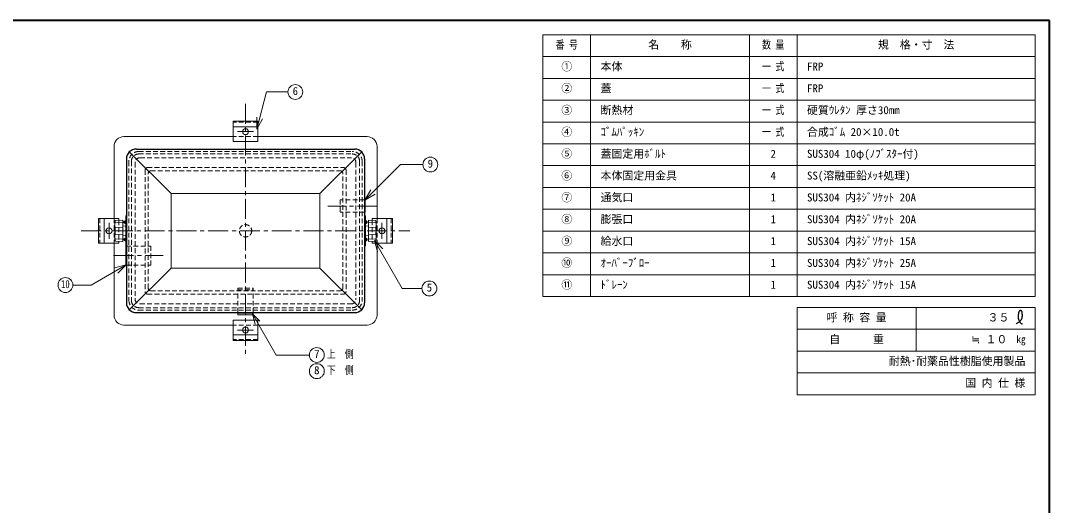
# Model space of a CAD drawing. Units: millimetres, scale not verified. Extents: x -1698 to 1542, y -1086 to 1162.
# Drawn here: x -532 to 1542, y 184 to 1162 of the extents above; entities that cross this region are included whole.
import ezdxf
from ezdxf.enums import TextEntityAlignment as Align

# ---------------------------------------------------------------- set-up
doc = ezdxf.new("R2010")
doc.units = ezdxf.units.MM
doc.header["$LTSCALE"] = 8
doc.linetypes.add('CHAIN1', pattern=[8, 5, -1, 1, -1])
doc.linetypes.add('DASHED1', pattern=[1.8, 1.2, -0.6])
doc.layers.add('0-0', color=7, linetype='Continuous', lineweight=18)
doc.styles.add('ＭＳ ゴシック', font='')
doc.styles.get('ＭＳ ゴシック').set_extended_font_data('MS Gothic')

msp = doc.modelspace()

# ---------------------------------------------------------------- linework, layer by layer
at = {"layer": '0-0', "color": 1, "lineweight": 40}
for p, q in [((1541.759, 1161.531), (-1698.241, 1161.531)), ((1541.759, -1086.469), (1541.759, 1161.531))]:
    msp.add_line(p, q, dxfattribs=at)
at = {"layer": '0-0', "color": 3}
for p, q in [((1513.188, 1132.959), (521.188, 1132.959)), ((521.188, 604.959), (521.188, 1132.959)), ((617.188, 604.959), (617.188, 1132.959)), ((937.188, 604.959), (937.188, 1132.959)), ((1033.188, 604.959), (1033.188, 1132.959)), ((1513.188, 604.959), (1513.188, 1132.959)), ((1513.188, 1088.959), (521.188, 1088.959)), ((1513.188, 1044.959), (521.188, 1044.959)), ((1513.188, 1000.959), (521.188, 1000.959)), ((1513.188, 956.959), (521.188, 956.959)), ((1513.188, 912.959), (521.188, 912.959)), ((1513.188, 868.959), (521.188, 868.959)), ((1513.188, 824.959), (521.188, 824.959)), ((1513.188, 780.959), (521.188, 780.959)), ((1513.188, 736.959), (521.188, 736.959)), ((1513.188, 692.959), (521.188, 692.959)), ((1513.188, 648.959), (521.188, 648.959)), ((1513.188, 604.959), (521.188, 604.959)), ((1513.188, 582.959), (1033.188, 582.959)), ((1033.188, 406.959), (1033.188, 582.959)), ((1273.188, 494.959), (1273.188, 582.959)), ((1513.188, 406.959), (1513.188, 582.959)), ((1513.188, 538.959), (1033.188, 538.959)), ((1513.188, 494.959), (1033.188, 494.959)), ((1513.188, 450.959), (1033.188, 450.959)), ((1513.188, 406.959), (1033.188, 406.959))]:
    msp.add_line(p, q, dxfattribs=at)
at = {"layer": '0-0'}
for p, q in [((-55.747, 942.771), (-35.705, 1017.569)), ((-35.705, 1017.569), (7.168, 1017.569)), ((-55.747, 942.771), (-55.747, 966.771)), ((-55.747, 942.771), (-43.747, 963.556)), ((-103.241, 947.499), (-103.241, 917.531)), ((-53.241, 947.499), (-103.241, 947.499)), ((-53.241, 947.499), (-53.241, 917.531)), ((-53.241, 917.531), (-103.241, 917.531)), ((162.31, 799.625), (233.893, 871.208)), ((233.893, 871.208), (279.238, 871.208)), ((162.31, 799.625), (174.31, 820.41)), ((162.31, 799.625), (183.094, 811.625)), ((-318.241, 767.531), (-319.741, 767.531)), ((-319.741, 707.531), (-319.741, 767.531)), ((161.759, 767.531), (163.259, 767.531)), ((163.259, 707.531), (163.259, 767.531)), ((-363.209, 762.531), (-333.241, 762.531)), ((-363.209, 762.531), (-363.209, 712.531)), ((-341.741, 748.767), (-341.741, 726.294)), ((-341.727, 749.294), (-341.338, 756.676)), ((-325.741, 754.465), (-340.288, 753.981)), ((-326.257, 758.994), (-339.405, 758.57)), ((-333.241, 762.531), (-333.241, 758.768)), ((-325.741, 758.494), (-325.741, 716.567)), ((-320.199, 747.069), (-325.741, 747.531)), ((-321.741, 753.531), (-323.251, 753.531)), ((-321.741, 752.531), (-321.741, 757.531)), ((-321.741, 757.531), (-319.741, 757.531)), ((-321.741, 755.031), (-319.741, 755.031)), ((-321.741, 752.531), (-319.741, 752.531)), ((165.259, 757.531), (163.259, 757.531)), ((165.259, 755.031), (163.259, 755.031)), ((165.259, 752.531), (163.259, 752.531)), ((163.717, 747.069), (169.259, 747.531)), ((165.259, 752.531), (165.259, 757.531)), ((165.259, 753.531), (166.769, 753.531)), ((169.259, 758.494), (169.259, 716.567)), ((169.259, 754.465), (183.806, 753.981)), ((169.775, 758.994), (182.923, 758.57)), ((185.245, 749.294), (184.856, 756.676)), ((185.259, 748.767), (185.259, 726.294)), ((206.727, 762.531), (206.727, 712.531)), ((-341.727, 725.767), (-341.338, 718.385)), ((-325.741, 744.385), (-340.288, 744.87)), ((-325.741, 730.676), (-340.288, 730.191)), ((-320.199, 727.992), (-325.741, 727.531)), ((163.717, 727.992), (169.259, 727.531)), ((169.259, 744.385), (183.806, 744.87)), ((169.259, 730.676), (183.806, 730.191)), ((185.245, 725.767), (184.856, 718.385)), ((-363.209, 712.531), (-333.241, 712.531)), ((-325.741, 720.596), (-340.288, 721.081)), ((-326.257, 716.068), (-339.405, 716.491)), ((-333.241, 716.293), (-333.241, 712.531)), ((-321.741, 721.531), (-323.251, 721.531)), ((-321.741, 722.531), (-321.741, 717.531)), ((-321.741, 722.531), (-319.741, 722.531)), ((-321.741, 720.031), (-319.741, 720.031)), ((-321.741, 717.531), (-319.741, 717.531)), ((-318.241, 707.531), (-319.741, 707.531)), ((-318.241, 706.531), (-319.093, 706.531)), ((-319.093, 706.531), (-319.093, 668.531)), ((161.759, 707.531), (163.259, 707.531)), ((165.259, 722.531), (163.259, 722.531)), ((165.259, 720.031), (163.259, 720.031)), ((165.259, 717.531), (163.259, 717.531)), ((165.259, 722.531), (165.259, 717.531)), ((165.259, 721.531), (166.769, 721.531)), ((169.259, 720.596), (183.806, 721.081)), ((169.775, 716.068), (182.923, 716.491)), ((176.759, 716.293), (176.759, 712.531)), ((206.727, 712.531), (176.759, 712.531)), ((181.577, 718.361), (198.547, 701.39)), ((181.577, 718.361), (187.789, 695.178)), ((-318.762, 668.891), (-389.245, 628.197)), ((-318.762, 668.891), (-341.944, 662.679)), ((-318.762, 668.891), (-335.733, 651.92)), ((-318.241, 668.531), (-319.093, 668.531)), ((-426.079, 628.197), (-389.245, 628.197)), ((-93.741, 572.531), (-93.741, 571.678)), ((-93.741, 571.678), (-62.741, 571.678)), ((-64.27, 569.938), (-58.835, 549.654)), ((-64.27, 569.938), (-49.421, 555.089)), ((-62.741, 572.531), (-62.741, 571.678)), ((-53.241, 557.531), (-103.241, 557.531)), ((-103.241, 527.562), (-103.241, 557.531)), ((-53.241, 527.562), (-53.241, 557.531)), ((-53.241, 527.562), (-103.241, 527.562))]:
    msp.add_line(p, q, dxfattribs=at)
at = {"layer": '0-0', "color": 4, "linetype": 'CHAIN1', "lineweight": 9}
for p, q in [((-78.241, 993.586), (-78.241, 481.475)), ((-94.241, 937.531), (-62.241, 937.531)), ((187.611, 787.531), (87.596, 787.531)), ((-353.241, 721.531), (-353.241, 753.531)), ((196.759, 721.531), (196.759, 753.531)), ((-409.297, 737.531), (252.815, 737.531)), ((-344.093, 687.531), (-244.093, 687.531)), ((-94.241, 537.531), (-62.241, 537.531))]:
    msp.add_line(p, q, dxfattribs=at)
at = {"layer": '0-0', "color": 4, "linetype": 'DASHED1', "lineweight": 9}
for p, q in [((-53.241, 956.35), (-103.241, 956.35)), ((-53.241, 927.531), (-103.241, 927.531)), ((-293.263, 892.531), (136.781, 892.531)), ((-308.263, 877.531), (-308.263, 597.531)), ((-300.769, 875.059), (-300.769, 600.003)), ((-290.769, 885.059), (134.287, 885.059)), ((144.287, 875.059), (144.287, 600.003)), ((151.781, 877.531), (151.781, 597.531)), ((-280.769, 860.059), (-280.769, 615.003)), ((-275.769, 865.059), (119.287, 865.059)), ((-274.241, 621.531), (-274.241, 853.531)), ((-269.241, 858.531), (112.759, 858.531)), ((117.759, 621.531), (117.759, 853.531)), ((124.287, 860.059), (124.287, 615.003)), ((161.759, 775.031), (112.596, 775.031)), ((-372.061, 762.531), (-372.061, 712.531)), ((-343.241, 762.531), (-343.241, 712.531)), ((-333.241, 758.768), (-333.241, 716.293)), ((176.759, 758.768), (176.759, 716.293)), ((186.759, 762.531), (186.759, 712.531)), ((215.579, 762.531), (215.579, 712.531)), ((-318.241, 706.531), (-269.093, 706.531)), ((-269.093, 706.531), (-269.093, 668.531)), ((-318.241, 668.531), (-269.093, 668.531)), ((-275.769, 610.003), (119.287, 610.003)), ((-269.241, 616.531), (112.759, 616.531)), ((-93.741, 621.693), (-62.741, 621.693)), ((-93.741, 572.531), (-93.741, 621.693)), ((-93.741, 618.344), (-62.741, 618.344)), ((-62.741, 572.531), (-62.741, 621.693)), ((-293.263, 582.531), (136.781, 582.531)), ((-290.769, 590.003), (134.287, 590.003)), ((-53.241, 547.531), (-103.241, 547.531)), ((-53.241, 518.711), (-103.241, 518.711))]:
    msp.add_line(p, q, dxfattribs=at)
at = {"layer": '0-0', "color": 4, "lineweight": 9}
for p, q in [((-53.241, 958.586), (-53.241, 947.499)), ((-323.241, 927.531), (-103.241, 927.531)), ((166.759, 927.531), (-53.241, 927.531)), ((-343.241, 907.531), (-343.241, 762.531)), ((-228.241, 812.531), (-312.383, 896.673)), ((71.759, 812.531), (155.901, 896.673)), ((186.759, 907.531), (186.759, 762.531)), ((-228.241, 812.531), (-228.241, 662.531)), ((71.759, 812.531), (-228.241, 812.531)), ((-374.297, 762.531), (-363.209, 762.531)), ((217.815, 762.531), (206.727, 762.531)), ((-343.241, 567.531), (-343.241, 712.531)), ((186.759, 567.531), (186.759, 712.531)), ((-228.241, 662.531), (-312.383, 578.389)), ((71.759, 662.531), (155.901, 578.389)), ((-93.741, 568.344), (-93.741, 571.678)), ((-62.741, 568.344), (-93.741, 568.344)), ((-62.741, 568.344), (-62.741, 571.678)), ((-323.241, 547.531), (-103.241, 547.531)), ((166.759, 547.531), (-53.241, 547.531)), ((-53.241, 516.475), (-53.241, 527.562))]:
    msp.add_line(p, q, dxfattribs=at)
at = {"layer": '0-0', "color": 5, "lineweight": 25}
for p, q in [((-298.241, 902.531), (141.759, 902.531)), ((-318.241, 882.531), (-318.241, 592.531)), ((161.759, 882.531), (161.759, 592.531)), ((-298.241, 572.531), (141.759, 572.531))]:
    msp.add_line(p, q, dxfattribs=at)
at = {"layer": '0-0', "linetype": 'DASHED1'}
for p, q in [((-293.241, 897.531), (136.759, 897.531)), ((-313.241, 877.531), (-313.241, 597.531)), ((156.759, 877.531), (156.759, 597.531)), ((-293.241, 577.531), (136.759, 577.531))]:
    msp.add_line(p, q, dxfattribs=at)
at = {"layer": '0-0', "color": 4, "lineweight": 9}
for points in [[(-53.241, 958.586), (-103.241, 958.586), (-103.241, 947.499)], [(-228.241, 662.531), (71.759, 662.531), (71.759, 812.531)], [(-374.297, 762.531), (-374.297, 712.531), (-363.209, 712.531)], [(217.815, 762.531), (217.815, 712.531), (206.727, 712.531)], [(-53.241, 516.475), (-103.241, 516.475), (-103.241, 527.562)]]:
    msp.add_lwpolyline(points, dxfattribs=at)
at = {"layer": '0-0', "color": 4, "linetype": 'DASHED1', "lineweight": 9}
msp.add_lwpolyline([(161.759, 800.031), (112.596, 800.031), (112.596, 775.031)], dxfattribs=at)
at = {"layer": '0-0'}
for points in [[(161.759, 800.031), (162.611, 800.031), (162.611, 775.031), (161.759, 775.031)], [(-321.741, 756.531), (-323.251, 756.531), (-323.251, 753.531)], [(165.259, 756.531), (166.769, 756.531), (166.769, 753.531)], [(206.727, 762.531), (176.759, 762.531), (176.759, 758.768)], [(-321.741, 718.531), (-323.251, 718.531), (-323.251, 721.531)], [(165.259, 718.531), (166.769, 718.531), (166.769, 721.531)], [(181.577, 718.361), (237.642, 621.252), (277.293, 621.252)], [(-64.27, 569.938), (-16.433, 487.081), (50.439, 487.081)]]:
    msp.add_lwpolyline(points, dxfattribs=at)
at = {"layer": '0-0', "color": 5, "lineweight": 25}
for points in [[(1474.626, 550.129), (1475.322, 550.53), (1476.518, 551.228), (1477.704, 551.942), (1478.872, 552.685), (1480.017, 553.466), (1481.13, 554.298), (1481.759, 554.807), (1482.221, 555.203), (1482.992, 555.917), (1483.724, 556.67), (1484.405, 557.465), (1485.024, 558.303), (1485.571, 559.186), (1485.851, 559.718), (1486.053, 560.152), (1486.357, 560.921), (1486.61, 561.71), (1486.815, 562.515), (1486.973, 563.331), (1487.089, 564.153), (1487.138, 564.63), (1487.175, 565.123), (1487.211, 565.972), (1487.219, 566.821), (1487.206, 567.672), (1487.182, 568.528), (1487.153, 569.389), (1487.138, 569.892), (1487.124, 570.421), (1487.089, 571.335), (1487.016, 572.242), (1486.873, 573.131), (1486.631, 573.993), (1486.257, 574.816), (1485.968, 575.271), (1485.783, 575.514), (1485.426, 575.911), (1485.027, 576.264), (1484.596, 576.556)], [(1484.596, 576.556), (1484.141, 576.77), (1483.672, 576.889), (1483.396, 576.908), (1483.168, 576.893), (1482.778, 576.808), (1482.396, 576.658), (1482.027, 576.452), (1481.677, 576.201), (1481.35, 575.915), (1481.174, 575.738), (1480.93, 575.462), (1480.561, 574.956), (1480.254, 574.421), (1480, 573.861), (1479.792, 573.284), (1479.621, 572.693), (1479.537, 572.347), (1479.443, 571.913), (1479.31, 571.16), (1479.205, 570.403), (1479.121, 569.643), (1479.051, 568.88), (1478.988, 568.115), (1478.952, 567.67), (1478.907, 567.14), (1478.832, 566.225), (1478.769, 565.31), (1478.73, 564.397), (1478.73, 563.486), (1478.779, 562.58), (1478.835, 562.057), (1478.903, 561.604), (1479.057, 560.826), (1479.255, 560.056), (1479.492, 559.295), (1479.761, 558.543), (1480.057, 557.803), (1480.238, 557.379), (1480.375, 557.074)], [(1480.375, 557.074), (1480.618, 556.553), (1480.872, 556.037), (1481.136, 555.526), (1481.413, 555.019), (1481.702, 554.514), (1481.876, 554.222), (1482.084, 553.883), (1482.459, 553.305), (1482.86, 552.746), (1483.29, 552.217), (1483.753, 551.728), (1484.255, 551.291), (1484.565, 551.065), (1484.831, 550.896), (1485.311, 550.637), (1485.813, 550.413), (1486.334, 550.216), (1486.866, 550.038), (1487.407, 549.872), (1487.722, 549.779)]]:
    msp.add_lwpolyline(points, dxfattribs=at)
at = {"layer": '0-0'}
for centre, radius in [((22.168, 1017.569), 15), ((-78.241, 937.531), 6), ((294.238, 871.208), 15), ((-353.241, 737.531), 6), ((196.759, 737.531), 6), ((-441.079, 628.197), 15), ((292.293, 621.252), 15), ((-78.241, 537.531), 6), ((65.439, 487.081), 15), ((65.439, 454.581), 15)]:
    msp.add_circle(centre, radius, dxfattribs=at)
at = {"layer": '0-0', "color": 4, "linetype": 'DASHED1', "lineweight": 9}
msp.add_circle((-78.241, 737.531), 12.5, dxfattribs=at)
at = {"layer": '0-0', "color": 4, "lineweight": 9}
for centre, start, end in [((-323.241, 907.531), 90, 180), ((166.759, 907.531), 0, 90), ((-323.241, 567.531), 180, 270), ((166.759, 567.531), 270, 0)]:
    msp.add_arc(centre, 20, start, end, dxfattribs=at)
at = {"layer": '0-0', "color": 5, "lineweight": 25}
for centre, start, end in [((-298.241, 882.531), 90, 180), ((141.759, 882.531), 0, 90), ((-298.241, 592.531), 180, 270), ((141.759, 592.531), 270, 0)]:
    msp.add_arc(centre, 20, start, end, dxfattribs=at)
at = {"layer": '0-0', "linetype": 'DASHED1'}
for centre, start, end in [((-293.241, 877.531), 90, 180), ((136.759, 877.531), 0, 90), ((-293.241, 597.531), 180, 270), ((136.759, 597.531), 270, 0)]:
    msp.add_arc(centre, 20, start, end, dxfattribs=at)
at = {"layer": '0-0', "color": 4, "linetype": 'DASHED1', "lineweight": 9}
for centre, radius, start, end in [((-293.263, 877.531), 15, 90, 180), ((136.781, 877.531), 15, 0, 90), ((-290.769, 875.059), 10, 90, 180), ((134.287, 875.059), 10, 0, 90), ((-275.769, 860.059), 5, 90, 180), ((-269.241, 853.531), 5, 90, 180), ((112.759, 853.531), 5, 0, 90), ((119.287, 860.059), 5, 0, 90), ((-275.769, 615.003), 5, 180, 270), ((-269.241, 621.531), 5, 180, 270), ((112.759, 621.531), 5, 270, 0), ((119.287, 615.003), 5, 270, 0), ((-293.263, 597.531), 15, 180, 270), ((-290.769, 600.003), 10, 180, 270), ((134.287, 600.003), 10, 270, 0), ((136.781, 597.531), 15, 270, 0)]:
    msp.add_arc(centre, radius, start, end, dxfattribs=at)
at = {"layer": '0-0'}
for centre, radius, start, end in [((-331.741, 748.767), 10, 176.98087, 180), ((-339.341, 756.571), 2, 91.84585, 176.98087), ((-330.784, 756.955), 9.959, 178.90936, 197.37998), ((-338.672, 757.035), 2.072, 141.26695, 176.97243), ((-326.241, 758.494), 0.5, 0, 91.84585), ((-320.241, 746.571), 0.5, 0, 85.23636), ((163.759, 746.571), 0.5, 94.76364, 180), ((169.759, 758.494), 0.5, 88.15415, 180), ((182.859, 756.571), 2, 3.01913, 88.15415), ((174.302, 756.955), 9.959, 342.62002, 1.09064), ((182.19, 757.035), 2.072, 3.02757, 38.73305), ((175.259, 748.767), 10, 0, 3.01913), ((-331.741, 726.294), 10, 180, 183.01913), ((-286.904, 737.531), 54.337, 172.70127, 187.29873), ((-340.305, 744.37), 0.5, 88.09085, 172.70127), ((-340.305, 730.691), 0.5, 187.29873, 271.90915), ((-320.241, 728.491), 0.5, 274.76364, 0), ((163.759, 728.491), 0.5, 180, 265.23636), ((183.823, 744.37), 0.5, 7.29873, 91.90915), ((183.823, 730.691), 0.5, 268.09085, 352.70127), ((130.422, 737.531), 54.337, 352.70127, 7.29873), ((175.259, 726.294), 10, 356.98087, 0), ((-339.341, 718.49), 2, 183.01913, 268.15415), ((-330.784, 718.106), 9.959, 162.62002, 181.09064), ((-338.672, 718.026), 2.072, 183.02757, 218.73305), ((-326.241, 716.567), 0.5, 268.15415, 0), ((169.759, 716.567), 0.5, 180, 271.84585), ((182.859, 718.49), 2, 271.84585, 356.98087), ((174.302, 718.106), 9.959, 358.90936, 17.37998), ((182.19, 718.026), 2.072, 321.26695, 356.97243)]:
    msp.add_arc(centre, radius, start, end, dxfattribs=at)

# ---------------------------------------------------------------- texts
at = {"layer": '0-0', "style": 'ＭＳ ゴシック'}
for s, height, width, p in [('番 号', 16.13, 0.8, (546.688, 1099.959)), ('数 量', 16.13, 0.8, (962.688, 1099.959)), ('一 式', 16.13, 0.8, (962.688, 1055.959)), ('一 式', 16.13, 0.8, (962.688, 1011.959)), ('一 式', 16.13, 0.8, (962.688, 967.959)), ('一 式', 16.13, 0.8, (962.688, 923.959)), ('10', 16.13, 0.8, (-450.079, 617.197)), ('㎏', 14.66, 0.9, (1475.188, 506.959)), ('上\u3000側', 16.13, 0.8, (85.439, 476.081)), ('下\u3000側', 16.13, 0.8, (85.439, 443.581))]:
    msp.add_text(s, height=height, dxfattribs=dict(at, width=width)).set_placement(p, align=Align.BOTTOM_LEFT)
for s, p in [('名\u3000\u3000称', (733.188, 1099.959)), ('規\u3000格・寸\u3000法', (1196.188, 1099.959)), ('①', (558.188, 1055.959)), ('本体', (637.188, 1055.959)), ('FRP', (1053.188, 1055.959)), ('6', (16.668, 1006.569)), ('②', (558.188, 1011.959)), ('蓋', (637.188, 1011.959)), ('FRP', (1053.188, 1011.959)), ('③', (558.188, 967.959)), ('断熱材', (637.188, 967.959)), ('硬質ｳﾚﾀﾝ 厚さ30mm', (1053.188, 967.959)), ('④', (558.188, 923.959)), ('ｺﾞﾑﾊﾟｯｷﾝ', (637.188, 923.959)), ('合成ｺﾞﾑ 20×10.0t', (1053.188, 923.959)), ('⑤', (558.188, 879.959)), ('蓋固定用ﾎﾞﾙﾄ', (637.188, 879.959)), ('2', (979.688, 879.959)), ('SUS304 10φ(ﾉﾌﾞｽﾀｰ付)', (1053.188, 879.959)), ('9', (288.738, 860.208)), ('⑥', (558.188, 835.959)), ('本体固定用金具', (637.188, 835.959)), ('4', (979.688, 835.959)), ('SS(溶融亜鉛ﾒｯｷ処理)', (1053.188, 835.959)), ('⑦', (558.188, 791.959)), ('通気口', (637.188, 791.959)), ('1', (979.688, 791.959)), ('SUS304 内ﾈｼﾞｿｹｯﾄ 20A', (1053.188, 791.959)), ('⑧', (558.188, 747.959)), ('膨張口', (637.188, 747.959)), ('1', (979.688, 747.959)), ('SUS304 内ﾈｼﾞｿｹｯﾄ 20A', (1053.188, 747.959)), ('⑨', (558.188, 703.959)), ('給水口', (637.188, 703.959)), ('SUS304 内ﾈｼﾞｿｹｯﾄ 15A', (1053.188, 703.959)), ('1', (979.688, 703.959)), ('⑩', (558.188, 659.959)), ('ｵｰﾊﾞｰﾌﾞﾛｰ', (637.188, 659.959)), ('1', (979.688, 659.959)), ('SUS304 内ﾈｼﾞｿｹｯﾄ 25A', (1053.188, 659.959)), ('5', (286.793, 610.252)), ('⑪', (558.188, 615.959)), ('ﾄﾞﾚｰﾝ', (637.188, 615.959)), ('1', (979.688, 615.959)), ('SUS304 内ﾈｼﾞｿｹｯﾄ 15A', (1053.188, 615.959)), ('呼 称 容 量', (1092.688, 549.959)), ('３５', (1417.188, 549.959)), ('自\u3000\u3000\u3000重', (1098.188, 505.959)), ('≒ １０', (1384.188, 505.959)), ('7', (59.939, 476.081)), ('耐熱･耐薬品性樹脂使用製品', (1218.188, 461.959)), ('8', (59.939, 443.581)), ('国 内 仕 様', (1372.188, 417.959))]:
    msp.add_text(s, height=16.13, dxfattribs=at).set_placement(p, align=Align.BOTTOM_LEFT)

doc.saveas('drawing.dxf')
